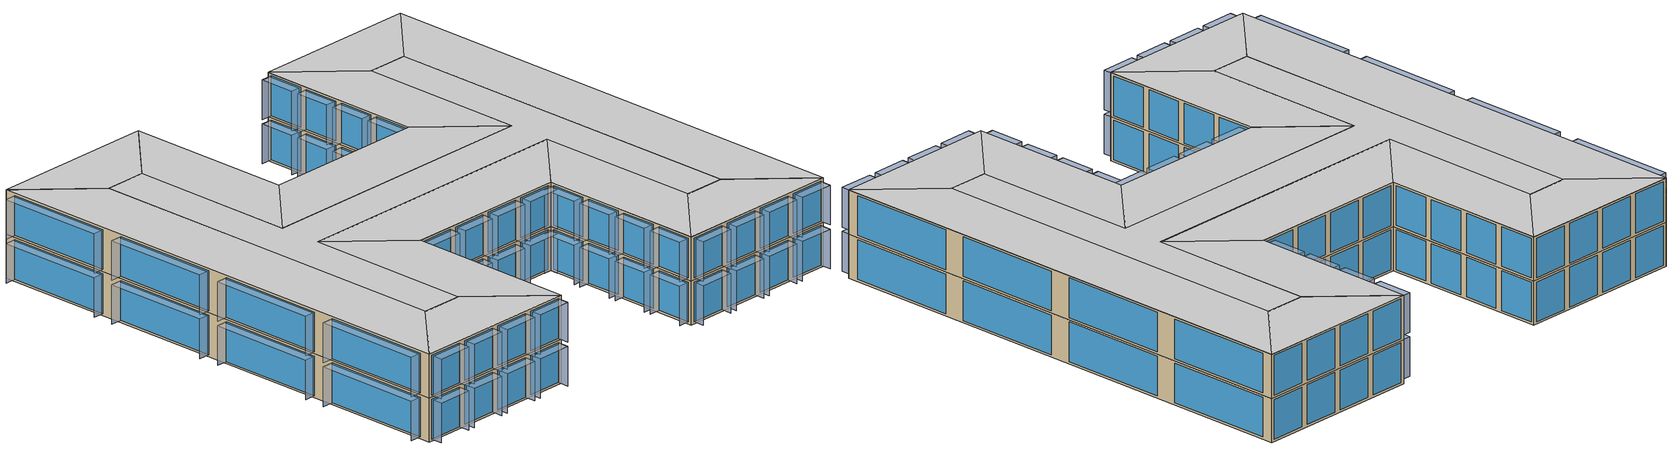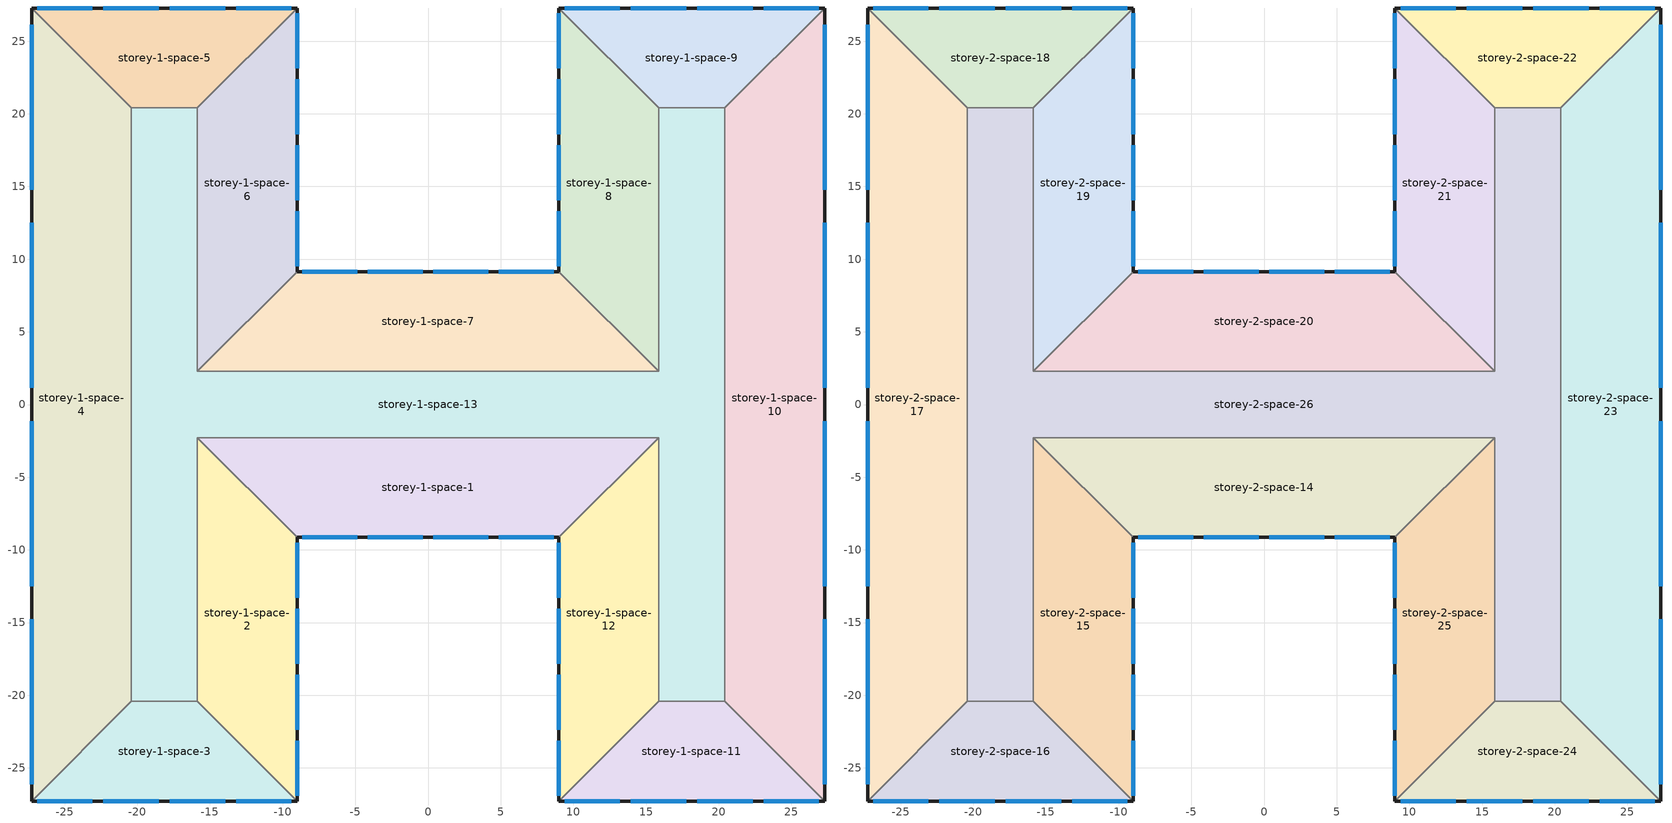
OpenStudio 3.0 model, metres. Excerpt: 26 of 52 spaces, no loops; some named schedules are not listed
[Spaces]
storey-1-space-1
 floor ground (Typical Insulated Slab CZ6 R-3): -9.01,-9.13 -15.86,-2.28 15.86,-2.28 9.01,-9.13 z0
 wall outside (Typical Mass Wall CZ6 R-13): -9.01,-9.13 9.01,-9.13 z0:4.57
 wall to storey-1-space-13 (Typical Interior Wall): 15.86,-2.28 -15.86,-2.28 z0:4.57
 wall to storey-1-space-12 (Typical Interior Wall): 9.01,-9.13 15.86,-2.28 z0:4.57
 wall to storey-1-space-2 (Typical Interior Wall): -15.86,-2.28 -9.01,-9.13 z0:4.57
 window (Typical Mtl Framed CZ6 U-0.55 SHGC-0.4 VT-0.44): 4.88,-9.13 8.64,-9.13 / 0.38,-9.13 4.13,-9.13 / -4.13,-9.13 -0.38,-9.13 / -8.64,-9.13 -4.88,-9.13 z0.23:4.34
storey-1-space-2
 floor ground (Typical Insulated Slab CZ6 R-3): -9.01,-27.28 -15.86,-20.43 -15.86,-2.28 -9.01,-9.13 z0
 wall outside (Typical Mass Wall CZ6 R-13): -9.01,-27.28 -9.01,-9.13 z0:4.57
 wall to storey-1-space-13 (Typical Interior Wall): -15.86,-2.28 -15.86,-20.43 z0:4.57
 wall to storey-1-space-3 (Typical Interior Wall): -15.86,-20.43 -9.01,-27.28 z0:4.57
 window (Typical Mtl Framed CZ6 U-0.55 SHGC-0.4 VT-0.44): -9.01,-13.29 -9.01,-9.51 / -9.01,-17.83 -9.01,-14.05 / -9.01,-22.37 -9.01,-18.58 / -9.01,-26.9 -9.01,-23.12 z0.23:4.34
storey-1-space-3
 floor ground (Typical Insulated Slab CZ6 R-3): -27.28,-27.28 -20.43,-20.43 -15.86,-20.43 -9.01,-27.28 z0
 wall outside (Typical Mass Wall CZ6 R-13): -27.28,-27.28 -9.01,-27.28 z0:4.57
 wall to storey-1-space-13 (Typical Interior Wall): -15.86,-20.43 -20.43,-20.43 z0:4.57
 wall to storey-1-space-4 (Typical Interior Wall): -20.43,-20.43 -27.28,-27.28 z0:4.57
 window (Typical Mtl Framed CZ6 U-0.55 SHGC-0.4 VT-0.44): -13.2,-27.28 -9.39,-27.28 / -17.77,-27.28 -13.96,-27.28 / -22.33,-27.28 -18.53,-27.28 / -26.9,-27.28 -23.09,-27.28 z0.23:4.34
storey-1-space-4
 floor ground (Typical Insulated Slab CZ6 R-3): -27.28,27.28 -20.43,20.43 -20.43,-20.43 -27.28,-27.28 z0
 wall outside (Typical Mass Wall CZ6 R-13): -27.28,27.28 -27.28,-27.28 z0:4.57
 wall to storey-1-space-13 (Typical Interior Wall): -20.43,-20.43 -20.43,20.43 z0:4.57
 wall to storey-1-space-5 (Typical Interior Wall): -20.43,20.43 -27.28,27.28 z0:4.57
 window (Typical Mtl Framed CZ6 U-0.55 SHGC-0.4 VT-0.44): -27.28,-14.78 -27.28,-26.14 / -27.28,-1.14 -27.28,-12.5 / -27.28,12.5 -27.28,1.14 / -27.28,26.14 -27.28,14.78 z0.23:4.34
storey-1-space-5
 floor ground (Typical Insulated Slab CZ6 R-3): -9.01,27.28 -15.86,20.43 -20.43,20.43 -27.28,27.28 z0
 wall outside (Typical Mass Wall CZ6 R-13): -9.01,27.28 -27.28,27.28 z0:4.57
 wall to storey-1-space-13 (Typical Interior Wall): -20.43,20.43 -15.86,20.43 z0:4.57
 wall to storey-1-space-6 (Typical Interior Wall): -15.86,20.43 -9.01,27.28 z0:4.57
 window (Typical Mtl Framed CZ6 U-0.55 SHGC-0.4 VT-0.44): -23.09,27.28 -26.9,27.28 / -18.53,27.28 -22.33,27.28 / -13.96,27.28 -17.77,27.28 / -9.39,27.28 -13.2,27.28 z0.23:4.34
storey-1-space-6
 floor ground (Typical Insulated Slab CZ6 R-3): -9.01,9.13 -15.86,2.28 -15.86,20.43 -9.01,27.28 z0
 wall outside (Typical Mass Wall CZ6 R-13): -9.01,9.13 -9.01,27.28 z0:4.57
 wall to storey-1-space-13 (Typical Interior Wall): -15.86,20.43 -15.86,2.28 z0:4.57
 wall to storey-1-space-7 (Typical Interior Wall): -15.86,2.28 -9.01,9.13 z0:4.57
 window (Typical Mtl Framed CZ6 U-0.55 SHGC-0.4 VT-0.44): -9.01,23.12 -9.01,26.9 / -9.01,18.58 -9.01,22.37 / -9.01,14.05 -9.01,17.83 / -9.01,9.51 -9.01,13.29 z0.23:4.34
storey-1-space-7
 floor ground (Typical Insulated Slab CZ6 R-3): 9.01,9.13 15.86,2.28 -15.86,2.28 -9.01,9.13 z0
 wall outside (Typical Mass Wall CZ6 R-13): 9.01,9.13 -9.01,9.13 z0:4.57
 wall to storey-1-space-13 (Typical Interior Wall): -15.86,2.28 15.86,2.28 z0:4.57
 wall to storey-1-space-8 (Typical Interior Wall): 15.86,2.28 9.01,9.13 z0:4.57
 window (Typical Mtl Framed CZ6 U-0.55 SHGC-0.4 VT-0.44): -4.88,9.13 -8.64,9.13 / -0.38,9.13 -4.13,9.13 / 4.13,9.13 0.38,9.13 / 8.64,9.13 4.88,9.13 z0.23:4.34
storey-1-space-8
 floor ground (Typical Insulated Slab CZ6 R-3): 9.01,27.28 15.86,20.43 15.86,2.28 9.01,9.13 z0
 wall outside (Typical Mass Wall CZ6 R-13): 9.01,27.28 9.01,9.13 z0:4.57
 wall to storey-1-space-13 (Typical Interior Wall): 15.86,2.28 15.86,20.43 z0:4.57
 wall to storey-1-space-9 (Typical Interior Wall): 15.86,20.43 9.01,27.28 z0:4.57
 window (Typical Mtl Framed CZ6 U-0.55 SHGC-0.4 VT-0.44): 9.01,13.29 9.01,9.51 / 9.01,17.83 9.01,14.05 / 9.01,22.37 9.01,18.58 / 9.01,26.9 9.01,23.12 z0.23:4.34
storey-1-space-9
 floor ground (Typical Insulated Slab CZ6 R-3): 27.28,27.28 20.43,20.43 15.86,20.43 9.01,27.28 z0
 wall outside (Typical Mass Wall CZ6 R-13): 27.28,27.28 9.01,27.28 z0:4.57
 wall to storey-1-space-13 (Typical Interior Wall): 15.86,20.43 20.43,20.43 z0:4.57
 wall to storey-1-space-10 (Typical Interior Wall): 20.43,20.43 27.28,27.28 z0:4.57
 window (Typical Mtl Framed CZ6 U-0.55 SHGC-0.4 VT-0.44): 13.2,27.28 9.39,27.28 / 17.77,27.28 13.96,27.28 / 22.33,27.28 18.53,27.28 / 26.9,27.28 23.09,27.28 z0.23:4.34
storey-1-space-10
 floor ground (Typical Insulated Slab CZ6 R-3): 27.28,-27.28 20.43,-20.43 20.43,20.43 27.28,27.28 z0
 wall outside (Typical Mass Wall CZ6 R-13): 27.28,-27.28 27.28,27.28 z0:4.57
 wall to storey-1-space-13 (Typical Interior Wall): 20.43,20.43 20.43,-20.43 z0:4.57
 wall to storey-1-space-11 (Typical Interior Wall): 20.43,-20.43 27.28,-27.28 z0:4.57
 window (Typical Mtl Framed CZ6 U-0.55 SHGC-0.4 VT-0.44): 27.28,14.78 27.28,26.14 / 27.28,1.14 27.28,12.5 / 27.28,-12.5 27.28,-1.14 / 27.28,-26.14 27.28,-14.78 z0.23:4.34
storey-1-space-11
 floor ground (Typical Insulated Slab CZ6 R-3): 9.01,-27.28 15.86,-20.43 20.43,-20.43 27.28,-27.28 z0
 wall outside (Typical Mass Wall CZ6 R-13): 9.01,-27.28 27.28,-27.28 z0:4.57
 wall to storey-1-space-13 (Typical Interior Wall): 20.43,-20.43 15.86,-20.43 z0:4.57
 wall to storey-1-space-12 (Typical Interior Wall): 15.86,-20.43 9.01,-27.28 z0:4.57
 window (Typical Mtl Framed CZ6 U-0.55 SHGC-0.4 VT-0.44): 23.09,-27.28 26.9,-27.28 / 18.53,-27.28 22.33,-27.28 / 13.96,-27.28 17.77,-27.28 / 9.39,-27.28 13.2,-27.28 z0.23:4.34
storey-1-space-12
 floor ground (Typical Insulated Slab CZ6 R-3): 9.01,-9.13 15.86,-2.28 15.86,-20.43 9.01,-27.28 z0
 wall outside (Typical Mass Wall CZ6 R-13): 9.01,-9.13 9.01,-27.28 z0:4.57
 wall to storey-1-space-13 (Typical Interior Wall): 15.86,-20.43 15.86,-2.28 z0:4.57
 window (Typical Mtl Framed CZ6 U-0.55 SHGC-0.4 VT-0.44): 9.01,-23.12 9.01,-26.9 / 9.01,-18.58 9.01,-22.37 / 9.01,-14.05 9.01,-17.83 / 9.01,-9.51 9.01,-13.29 z0.23:4.34
storey-1-space-13
 floor ground (Typical Insulated Slab CZ6 R-3): 15.86,-2.28 -15.86,-2.28 -15.86,-20.43 -20.43,-20.43 -20.43,20.43 -15.86,20.43 -15.86,2.28 15.86,2.28 15.86,20.43 20.43,20.43 20.43,-20.43 15.86,-20.43 z0
storey-2-space-14
 floor to storey-1-space-1 (Typical Interior Floor): -9.01,-9.13 -15.86,-2.28 15.86,-2.28 9.01,-9.13 z4.57
 wall outside (Typical Mass Wall CZ6 R-13): -9.01,-9.13 9.01,-9.13 z4.57:9.14
 wall to storey-2-space-26 (Typical Interior Wall): 15.86,-2.28 -15.86,-2.28 z4.57:9.14
 wall to storey-2-space-25 (Typical Interior Wall): 9.01,-9.13 15.86,-2.28 z4.57:9.14
 wall to storey-2-space-15 (Typical Interior Wall): -15.86,-2.28 -9.01,-9.13 z4.57:9.14
 window (Typical Mtl Framed CZ6 U-0.55 SHGC-0.4 VT-0.44): 4.88,-9.13 8.64,-9.13 / 0.38,-9.13 4.13,-9.13 / -4.13,-9.13 -0.38,-9.13 / -8.64,-9.13 -4.88,-9.13 z4.8:8.92
 ceiling to storey-3-space-27 (Typical Interior Floor Reversed): 9.01,-9.13 15.86,-2.28 -15.86,-2.28 -9.01,-9.13 z9.17
storey-2-space-15
 floor to storey-1-space-2 (Typical Interior Floor): -9.01,-27.28 -15.86,-20.43 -15.86,-2.28 -9.01,-9.13 z4.57
 wall outside (Typical Mass Wall CZ6 R-13): -9.01,-27.28 -9.01,-9.13 z4.57:9.14
 wall to storey-2-space-26 (Typical Interior Wall): -15.86,-2.28 -15.86,-20.43 z4.57:9.14
 wall to storey-2-space-16 (Typical Interior Wall): -15.86,-20.43 -9.01,-27.28 z4.57:9.14
 window (Typical Mtl Framed CZ6 U-0.55 SHGC-0.4 VT-0.44): -9.01,-13.29 -9.01,-9.51 / -9.01,-17.83 -9.01,-14.05 / -9.01,-22.37 -9.01,-18.58 / -9.01,-26.9 -9.01,-23.12 z4.8:8.92
 ceiling to storey-3-space-28 (Typical Interior Floor Reversed): -9.01,-9.13 -15.86,-2.28 -15.86,-20.43 -9.01,-27.28 z9.17
storey-2-space-16
 floor to storey-1-space-3 (Typical Interior Floor): -27.28,-27.28 -20.43,-20.43 -15.86,-20.43 -9.01,-27.28 z4.57
 wall outside (Typical Mass Wall CZ6 R-13): -27.28,-27.28 -9.01,-27.28 z4.57:9.14
 wall to storey-2-space-26 (Typical Interior Wall): -15.86,-20.43 -20.43,-20.43 z4.57:9.14
 wall to storey-2-space-17 (Typical Interior Wall): -20.43,-20.43 -27.28,-27.28 z4.57:9.14
 window (Typical Mtl Framed CZ6 U-0.55 SHGC-0.4 VT-0.44): -13.2,-27.28 -9.39,-27.28 / -17.77,-27.28 -13.96,-27.28 / -22.33,-27.28 -18.53,-27.28 / -26.9,-27.28 -23.09,-27.28 z4.8:8.92
 ceiling to storey-3-space-29 (Typical Interior Floor Reversed): -9.01,-27.28 -15.86,-20.43 -20.43,-20.43 -27.28,-27.28 z9.17
storey-2-space-17
 floor to storey-1-space-4 (Typical Interior Floor): -27.28,27.28 -20.43,20.43 -20.43,-20.43 -27.28,-27.28 z4.57
 wall outside (Typical Mass Wall CZ6 R-13): -27.28,27.28 -27.28,-27.28 z4.57:9.14
 wall to storey-2-space-26 (Typical Interior Wall): -20.43,-20.43 -20.43,20.43 z4.57:9.14
 wall to storey-2-space-18 (Typical Interior Wall): -20.43,20.43 -27.28,27.28 z4.57:9.14
 window (Typical Mtl Framed CZ6 U-0.55 SHGC-0.4 VT-0.44): -27.28,-14.78 -27.28,-26.14 / -27.28,-1.14 -27.28,-12.5 / -27.28,12.5 -27.28,1.14 / -27.28,26.14 -27.28,14.78 z4.8:8.92
 ceiling to storey-3-space-30 (Typical Interior Floor Reversed): -27.28,-27.28 -20.43,-20.43 -20.43,20.43 -27.28,27.28 z9.17
storey-2-space-18
 floor to storey-1-space-5 (Typical Interior Floor): -9.01,27.28 -15.86,20.43 -20.43,20.43 -27.28,27.28 z4.57
 wall outside (Typical Mass Wall CZ6 R-13): -9.01,27.28 -27.28,27.28 z4.57:9.14
 wall to storey-2-space-26 (Typical Interior Wall): -20.43,20.43 -15.86,20.43 z4.57:9.14
 wall to storey-2-space-19 (Typical Interior Wall): -15.86,20.43 -9.01,27.28 z4.57:9.14
 window (Typical Mtl Framed CZ6 U-0.55 SHGC-0.4 VT-0.44): -23.09,27.28 -26.9,27.28 / -18.53,27.28 -22.33,27.28 / -13.96,27.28 -17.77,27.28 / -9.39,27.28 -13.2,27.28 z4.8:8.92
 ceiling to storey-3-space-31 (Typical Interior Floor Reversed): -27.28,27.28 -20.43,20.43 -15.86,20.43 -9.01,27.28 z9.17
storey-2-space-19
 floor to storey-1-space-6 (Typical Interior Floor): -9.01,9.13 -15.86,2.28 -15.86,20.43 -9.01,27.28 z4.57
 wall outside (Typical Mass Wall CZ6 R-13): -9.01,9.13 -9.01,27.28 z4.57:9.14
 wall to storey-2-space-26 (Typical Interior Wall): -15.86,20.43 -15.86,2.28 z4.57:9.14
 wall to storey-2-space-20 (Typical Interior Wall): -15.86,2.28 -9.01,9.13 z4.57:9.14
 window (Typical Mtl Framed CZ6 U-0.55 SHGC-0.4 VT-0.44): -9.01,23.12 -9.01,26.9 / -9.01,18.58 -9.01,22.37 / -9.01,14.05 -9.01,17.83 / -9.01,9.51 -9.01,13.29 z4.8:8.92
 ceiling to storey-3-space-32 (Typical Interior Floor Reversed): -9.01,27.28 -15.86,20.43 -15.86,2.28 -9.01,9.13 z9.17
storey-2-space-20
 floor to storey-1-space-7 (Typical Interior Floor): 9.01,9.13 15.86,2.28 -15.86,2.28 -9.01,9.13 z4.57
 wall outside (Typical Mass Wall CZ6 R-13): 9.01,9.13 -9.01,9.13 z4.57:9.14
 wall to storey-2-space-26 (Typical Interior Wall): -15.86,2.28 15.86,2.28 z4.57:9.14
 wall to storey-2-space-21 (Typical Interior Wall): 15.86,2.28 9.01,9.13 z4.57:9.14
 window (Typical Mtl Framed CZ6 U-0.55 SHGC-0.4 VT-0.44): -4.88,9.13 -8.64,9.13 / -0.38,9.13 -4.13,9.13 / 4.13,9.13 0.38,9.13 / 8.64,9.13 4.88,9.13 z4.8:8.92
 ceiling to storey-3-space-33 (Typical Interior Floor Reversed): -9.01,9.13 -15.86,2.28 15.86,2.28 9.01,9.13 z9.17
storey-2-space-21
 floor to storey-1-space-8 (Typical Interior Floor): 9.01,27.28 15.86,20.43 15.86,2.28 9.01,9.13 z4.57
 wall outside (Typical Mass Wall CZ6 R-13): 9.01,27.28 9.01,9.13 z4.57:9.14
 wall to storey-2-space-26 (Typical Interior Wall): 15.86,2.28 15.86,20.43 z4.57:9.14
 wall to storey-2-space-22 (Typical Interior Wall): 15.86,20.43 9.01,27.28 z4.57:9.14
 window (Typical Mtl Framed CZ6 U-0.55 SHGC-0.4 VT-0.44): 9.01,13.29 9.01,9.51 / 9.01,17.83 9.01,14.05 / 9.01,22.37 9.01,18.58 / 9.01,26.9 9.01,23.12 z4.8:8.92
 ceiling to storey-3-space-34 (Typical Interior Floor Reversed): 9.01,9.13 15.86,2.28 15.86,20.43 9.01,27.28 z9.17
storey-2-space-22
 floor to storey-1-space-9 (Typical Interior Floor): 27.28,27.28 20.43,20.43 15.86,20.43 9.01,27.28 z4.57
 wall outside (Typical Mass Wall CZ6 R-13): 27.28,27.28 9.01,27.28 z4.57:9.14
 wall to storey-2-space-26 (Typical Interior Wall): 15.86,20.43 20.43,20.43 z4.57:9.14
 wall to storey-2-space-23 (Typical Interior Wall): 20.43,20.43 27.28,27.28 z4.57:9.14
 window (Typical Mtl Framed CZ6 U-0.55 SHGC-0.4 VT-0.44): 13.2,27.28 9.39,27.28 / 17.77,27.28 13.96,27.28 / 22.33,27.28 18.53,27.28 / 26.9,27.28 23.09,27.28 z4.8:8.92
 ceiling to storey-3-space-35 (Typical Interior Floor Reversed): 9.01,27.28 15.86,20.43 20.43,20.43 27.28,27.28 z9.17
storey-2-space-23
 floor to storey-1-space-10 (Typical Interior Floor): 27.28,-27.28 20.43,-20.43 20.43,20.43 27.28,27.28 z4.57
 wall outside (Typical Mass Wall CZ6 R-13): 27.28,-27.28 27.28,27.28 z4.57:9.14
 wall to storey-2-space-26 (Typical Interior Wall): 20.43,20.43 20.43,-20.43 z4.57:9.14
 wall to storey-2-space-24 (Typical Interior Wall): 20.43,-20.43 27.28,-27.28 z4.57:9.14
 window (Typical Mtl Framed CZ6 U-0.55 SHGC-0.4 VT-0.44): 27.28,14.78 27.28,26.14 / 27.28,1.14 27.28,12.5 / 27.28,-12.5 27.28,-1.14 / 27.28,-26.14 27.28,-14.78 z4.8:8.92
 ceiling to storey-3-space-36 (Typical Interior Floor Reversed): 27.28,27.28 20.43,20.43 20.43,-20.43 27.28,-27.28 z9.17
storey-2-space-24
 floor to storey-1-space-11 (Typical Interior Floor): 9.01,-27.28 15.86,-20.43 20.43,-20.43 27.28,-27.28 z4.57
 wall outside (Typical Mass Wall CZ6 R-13): 9.01,-27.28 27.28,-27.28 z4.57:9.14
 wall to storey-2-space-26 (Typical Interior Wall): 20.43,-20.43 15.86,-20.43 z4.57:9.14
 wall to storey-2-space-25 (Typical Interior Wall): 15.86,-20.43 9.01,-27.28 z4.57:9.14
 window (Typical Mtl Framed CZ6 U-0.55 SHGC-0.4 VT-0.44): 23.09,-27.28 26.9,-27.28 / 18.53,-27.28 22.33,-27.28 / 13.96,-27.28 17.77,-27.28 / 9.39,-27.28 13.2,-27.28 z4.8:8.92
 ceiling to storey-3-space-37 (Typical Interior Floor Reversed): 27.28,-27.28 20.43,-20.43 15.86,-20.43 9.01,-27.28 z9.17
storey-2-space-25
 floor to storey-1-space-12 (Typical Interior Floor): 9.01,-9.13 15.86,-2.28 15.86,-20.43 9.01,-27.28 z4.57
 wall outside (Typical Mass Wall CZ6 R-13): 9.01,-9.13 9.01,-27.28 z4.57:9.14
 wall to storey-2-space-26 (Typical Interior Wall): 15.86,-20.43 15.86,-2.28 z4.57:9.14
 window (Typical Mtl Framed CZ6 U-0.55 SHGC-0.4 VT-0.44): 9.01,-23.12 9.01,-26.9 / 9.01,-18.58 9.01,-22.37 / 9.01,-14.05 9.01,-17.83 / 9.01,-9.51 9.01,-13.29 z4.8:8.92
 ceiling to storey-3-space-38 (Typical Interior Floor Reversed): 9.01,-27.28 15.86,-20.43 15.86,-2.28 9.01,-9.13 z9.17
storey-2-space-26
 floor to storey-1-space-13 (Typical Interior Floor): 15.86,-2.28 -15.86,-2.28 -15.86,-20.43 -20.43,-20.43 -20.43,20.43 -15.86,20.43 -15.86,2.28 15.86,2.28 15.86,20.43 20.43,20.43 20.43,-20.43 15.86,-20.43 z4.57
 ceiling to storey-3-space-39 (Typical Interior Floor Reversed): 15.86,-20.43 20.43,-20.43 20.43,20.43 15.86,20.43 15.86,2.28 -15.86,2.28 -15.86,20.43 -20.43,20.43 -20.43,-20.43 -15.86,-20.43 -15.86,-2.28 15.86,-2.28 z9.17
shading: 4.88,-9.13 4.88,-10.35 / 8.64,-10.35 8.64,-9.13 / 0.38,-9.13 0.38,-10.35 / 4.13,-10.35 4.13,-9.13 / -4.13,-9.13 -4.13,-10.35 / -0.38,-10.35 -0.38,-9.13 / -8.64,-9.13 -8.64,-10.35 / -4.88,-10.35 -4.88,-9.13 / -13.2,-27.28 -13.2,-28.5 / -9.39,-28.5 -9.39,-27.28 / -17.77,-27.28 -17.77,-28.5 / -13.96,-28.5 -13.96,-27.28 / -22.33,-27.28 -22.33,-28.5 / -18.53,-28.5 -18.53,-27.28 / -26.9,-27.28 -26.9,-28.5 / -23.09,-28.5 -23.09,-27.28 / -27.28,-14.78 -28.5,-14.78 / -28.5,-26.14 -27.28,-26.14 / -27.28,-1.14 -28.5,-1.14 / -28.5,-12.5 -27.28,-12.5 / -27.28,12.5 -28.5,12.5 / -28.5,1.14 -27.28,1.14 / -27.28,26.14 -28.5,26.14 / -28.5,14.78 -27.28,14.78 / 9.01,13.29 7.79,13.29 / 7.79,9.51 9.01,9.51 / 9.01,17.83 7.79,17.83 / 7.79,14.05 9.01,14.05 / 9.01,22.37 7.79,22.37 / 7.79,18.58 9.01,18.58 / 9.01,26.9 7.79,26.9 / 7.79,23.12 9.01,23.12 / 23.09,-27.28 23.09,-28.5 / 26.9,-28.5 26.9,-27.28 / 18.53,-27.28 18.53,-28.5 / 22.33,-28.5 22.33,-27.28 / 13.96,-27.28 13.96,-28.5 / 17.77,-28.5 17.77,-27.28 / 9.39,-27.28 9.39,-28.5 / 13.2,-28.5 13.2,-27.28 / 9.01,-23.12 7.79,-23.12 / 7.79,-26.9 9.01,-26.9 / 9.01,-18.58 7.79,-18.58 / 7.79,-22.37 9.01,-22.37 / 9.01,-14.05 7.79,-14.05 / 7.79,-17.83 9.01,-17.83 / 9.01,-9.51 7.79,-9.51 / 7.79,-13.29 9.01,-13.29 z0.23:4.34; 4.88,-9.13 4.88,-10.35 / 8.64,-10.35 8.64,-9.13 / 0.38,-9.13 0.38,-10.35 / 4.13,-10.35 4.13,-9.13 / -4.13,-9.13 -4.13,-10.35 / -0.38,-10.35 -0.38,-9.13 / -8.64,-9.13 -8.64,-10.35 / -4.88,-10.35 -4.88,-9.13 / -13.2,-27.28 -13.2,-28.5 / -9.39,-28.5 -9.39,-27.28 / -17.77,-27.28 -17.77,-28.5 / -13.96,-28.5 -13.96,-27.28 / -22.33,-27.28 -22.33,-28.5 / -18.53,-28.5 -18.53,-27.28 / -26.9,-27.28 -26.9,-28.5 / -23.09,-28.5 -23.09,-27.28 / -27.28,-14.78 -28.5,-14.78 / -28.5,-26.14 -27.28,-26.14 / -27.28,-1.14 -28.5,-1.14 / -28.5,-12.5 -27.28,-12.5 / -27.28,12.5 -28.5,12.5 / -28.5,1.14 -27.28,1.14 / -27.28,26.14 -28.5,26.14 / -28.5,14.78 -27.28,14.78 / 9.01,13.29 7.79,13.29 / 7.79,9.51 9.01,9.51 / 9.01,17.83 7.79,17.83 / 7.79,14.05 9.01,14.05 / 9.01,22.37 7.79,22.37 / 7.79,18.58 9.01,18.58 / 9.01,26.9 7.79,26.9 / 7.79,23.12 9.01,23.12 / 23.09,-27.28 23.09,-28.5 / 26.9,-28.5 26.9,-27.28 / 18.53,-27.28 18.53,-28.5 / 22.33,-28.5 22.33,-27.28 / 13.96,-27.28 13.96,-28.5 / 17.77,-28.5 17.77,-27.28 / 9.39,-27.28 9.39,-28.5 / 13.2,-28.5 13.2,-27.28 / 9.01,-23.12 7.79,-23.12 / 7.79,-26.9 9.01,-26.9 / 9.01,-18.58 7.79,-18.58 / 7.79,-22.37 9.01,-22.37 / 9.01,-14.05 7.79,-14.05 / 7.79,-17.83 9.01,-17.83 / 9.01,-9.51 7.79,-9.51 / 7.79,-13.29 9.01,-13.29 z4.8:8.92; 4.88,-9.13 4.88,-10.35 8.64,-10.35 8.64,-9.13 z4.34; 0.38,-9.13 0.38,-10.35 4.13,-10.35 4.13,-9.13 z4.34; -4.13,-9.13 -4.13,-10.35 -0.38,-10.35 -0.38,-9.13 z4.34; -8.64,-9.13 -8.64,-10.35 -4.88,-10.35 -4.88,-9.13 z4.34; -13.2,-27.28 -13.2,-28.5 -9.39,-28.5 -9.39,-27.28 z4.34; -17.77,-27.28 -17.77,-28.5 -13.96,-28.5 -13.96,-27.28 z4.34; -22.33,-27.28 -22.33,-28.5 -18.53,-28.5 -18.53,-27.28 z4.34; -26.9,-27.28 -26.9,-28.5 -23.09,-28.5 -23.09,-27.28 z4.34; -27.28,-14.78 -28.5,-14.78 -28.5,-26.14 -27.28,-26.14 z4.34; -27.28,-1.14 -28.5,-1.14 -28.5,-12.5 -27.28,-12.5 z4.34; -27.28,12.5 -28.5,12.5 -28.5,1.14 -27.28,1.14 z4.34; -27.28,26.14 -28.5,26.14 -28.5,14.78 -27.28,14.78 z4.34; 9.01,13.29 7.79,13.29 7.79,9.51 9.01,9.51 z4.34; 9.01,17.83 7.79,17.83 7.79,14.05 9.01,14.05 z4.34; 9.01,22.37 7.79,22.37 7.79,18.58 9.01,18.58 z4.34; 9.01,26.9 7.79,26.9 7.79,23.12 9.01,23.12 z4.34; 23.09,-27.28 23.09,-28.5 26.9,-28.5 26.9,-27.28 z4.34; 18.53,-27.28 18.53,-28.5 22.33,-28.5 22.33,-27.28 z4.34; 13.96,-27.28 13.96,-28.5 17.77,-28.5 17.77,-27.28 z4.34; 9.39,-27.28 9.39,-28.5 13.2,-28.5 13.2,-27.28 z4.34; 9.01,-23.12 7.79,-23.12 7.79,-26.9 9.01,-26.9 z4.34; 9.01,-18.58 7.79,-18.58 7.79,-22.37 9.01,-22.37 z4.34; 9.01,-14.05 7.79,-14.05 7.79,-17.83 9.01,-17.83 z4.34; 9.01,-9.51 7.79,-9.51 7.79,-13.29 9.01,-13.29 z4.34; 4.88,-9.13 4.88,-10.35 8.64,-10.35 8.64,-9.13 z8.92; 0.38,-9.13 0.38,-10.35 4.13,-10.35 4.13,-9.13 z8.92; -4.13,-9.13 -4.13,-10.35 -0.38,-10.35 -0.38,-9.13 z8.92; -8.64,-9.13 -8.64,-10.35 -4.88,-10.35 -4.88,-9.13 z8.92; -13.2,-27.28 -13.2,-28.5 -9.39,-28.5 -9.39,-27.28 z8.92; -17.77,-27.28 -17.77,-28.5 -13.96,-28.5 -13.96,-27.28 z8.92; -22.33,-27.28 -22.33,-28.5 -18.53,-28.5 -18.53,-27.28 z8.92; -26.9,-27.28 -26.9,-28.5 -23.09,-28.5 -23.09,-27.28 z8.92; -27.28,-14.78 -28.5,-14.78 -28.5,-26.14 -27.28,-26.14 z8.92; -27.28,-1.14 -28.5,-1.14 -28.5,-12.5 -27.28,-12.5 z8.92; -27.28,12.5 -28.5,12.5 -28.5,1.14 -27.28,1.14 z8.92; -27.28,26.14 -28.5,26.14 -28.5,14.78 -27.28,14.78 z8.92; 9.01,13.29 7.79,13.29 7.79,9.51 9.01,9.51 z8.92; 9.01,17.83 7.79,17.83 7.79,14.05 9.01,14.05 z8.92; 9.01,22.37 7.79,22.37 7.79,18.58 9.01,18.58 z8.92; 9.01,26.9 7.79,26.9 7.79,23.12 9.01,23.12 z8.92; 23.09,-27.28 23.09,-28.5 26.9,-28.5 26.9,-27.28 z8.92; 18.53,-27.28 18.53,-28.5 22.33,-28.5 22.33,-27.28 z8.92; 13.96,-27.28 13.96,-28.5 17.77,-28.5 17.77,-27.28 z8.92; 9.39,-27.28 9.39,-28.5 13.2,-28.5 13.2,-27.28 z8.92; 9.01,-23.12 7.79,-23.12 7.79,-26.9 9.01,-26.9 z8.92; 9.01,-18.58 7.79,-18.58 7.79,-22.37 9.01,-22.37 z8.92; 9.01,-14.05 7.79,-14.05 7.79,-17.83 9.01,-17.83 z8.92; 9.01,-9.51 7.79,-9.51 7.79,-13.29 9.01,-13.29 z8.92
[Building]
1: North Axis {deg}=0; Standards Template=90.1-2010; Standards Building Type=Office
[Site]
Minneapolis Crystal_USA: Latitude {deg}=44; Longitude {deg}=-93
[Site:GroundTemperature:BuildingSurface]
20.33, 20.25, 20.32, 20.41, 20.52, 22.76, 23.18, 23.28, 23.3, 21.04, 20.67, 20.45
[SizingPeriod:DesignDay] Barometric Pressure {Pa}=98182; Sky Clearness=0; Rain Indicator=0; Snow Indicator=0; Day of Month=21; Daylight Saving Time Indicator=0; Dry-Bulb Temperature Range Modifier Type=DefaultMultipliers
Name | Maximum Dry-Bulb Temperature {C} | Daily Dry-Bulb Temperature Range {deltaC} | Humidity Indicating Conditions at Maximum Dry-Bulb | Wind Speed {m/s} | Wind Direction {deg} | Month | Day Type | Humidity Indicating Type | Solar Model Indicator | ASHRAE Taub | ASHRAE Taud
Minneapolis Crystal Ann Clg .4% Condns Enth=>MDB | 30.7 | 10.7 | 77800 | 5.7 | 190 | 7 | SummerDesignDay | Enthalpy | ASHRAETau | 0.415 | 2.179
Minneapolis Crystal Ann Htg 99.6% Condns DB | -22.6 | 0 | -22.6 | 3.5 | 310 | 1 | WinterDesignDay | Wetbulb | ASHRAEClearSky
Minneapolis Crystal Ann Htg Wind 99.6% Condns WS=>MCDB | -6 | 0 | -6 | 10.6 | 310 | 1 | WinterDesignDay | Wetbulb | ASHRAEClearSky
Minneapolis Crystal Ann Clg .4% Condns DP=>MDB | 28.3 | 10.7 | 22.9 | 5.7 | 190 | 7 | SummerDesignDay | Dewpoint | ASHRAETau | 0.415 | 2.179
Minneapolis Crystal Ann Clg .4% Condns WB=>MDB | 30.6 | 10.7 | 25.1 | 5.7 | 190 | 7 | SummerDesignDay | Wetbulb | ASHRAETau | 0.415 | 2.179
Minneapolis Crystal Ann Clg .4% Condns DB=>MWB | 32.6 | 10.7 | 23.3 | 5.7 | 190 | 7 | SummerDesignDay | Wetbulb | ASHRAETau | 0.415 | 2.179
Minneapolis Crystal Ann Hum_n 99.6% Condns DP=>MCDB | -21.6 | 0 | -27.3 | 3.5 | 310 | 1 | WinterDesignDay | Dewpoint | ASHRAEClearSky
[ClimateZones]
Climate Zone Institution Name 1=ASHRAE; Climate Zone Document Name 1=ASHRAE climate zone descriptions; Climate Zone Document Year 1=2006; Climate Zone Value 1=6A
[Construction]
Typical Interior Floor: 100mm Normalweight concrete floor, CP02 CARPET PAD
Typical Interior Floor Reversed: CP02 CARPET PAD, 100mm Normalweight concrete floor
Typical Insulated Slab CZ6 R-3: Typical Insulation R-0.48 5, 6 in. Normalweight Concrete Floor, Typical Carpet Pad
Typical Interior Wall: G01 13mm gypsum board, G01 13mm gypsum board
Typical Mass Wall CZ6 R-13: 1IN Stucco, 8IN CONCRETE HW RefBldg, Typical Insulation R-10.11, 1/2IN Gypsum
Typical Mtl Framed CZ6 U-0.55 SHGC-0.4 VT-0.44: Simple Glazing U-0.55 SHGC-0.4 2
[Material]
Name | Roughness | Thickness {m} | Conductivity {W/m-K} | Density {kg/m3} | Specific Heat {J/kg-K} | Solar Absorptance | Visible Absorptance | Thermal Absorptance
100mm Normalweight concrete floor | MediumRough | 0.1016 | 2.31045 | 2322 | 832.557 | 0 | 0
6 in. Normalweight Concrete Floor | MediumRough | 0.1524 | 2.31 | 2322 | 832 | 0.7 | 0.7 | 0.9
G01 13mm gypsum board | Smooth | 0.0127 | 0.160031 | 800.001 | 1090.73 | 0.7 | 0.5 | 0.9
1IN Stucco | Smooth | 0.0253 | 0.6918 | 1858 | 837 | 0.7 | 0.92 | 0.9
8IN CONCRETE HW RefBldg | Rough | 0.2032 | 1.311 | 2240 | 836.8 | 0.7 | 0.7 | 0.9
1/2IN Gypsum | Smooth | 0.0127 | 0.16 | 784.9 | 830 | 0.4 | 0.4 | 0.9
[Material:NoMass] Roughness=Smooth; Thermal Absorptance=0.9; Solar Absorptance=0.7
Name | Thermal Resistance {m2-K/W} | Visible Absorptance
CP02 CARPET PAD; Typical Carpet Pad | 0.21648 | 0.8
Typical Insulation R-0.48 5 | 0.0838552 | 0.7
Typical Insulation R-10.11 | 1.78074 | 0.7
[WindowMaterial:SimpleGlazingSystem]
Simple Glazing U-0.55 SHGC-0.4 2: U-Factor {W/m2-K}=3.12304; Solar Heat Gain Coefficient=0.4; Visible Transmittance=0.44
[ThermalZone] Use Ideal Air Loads=No
Name | Thermostat
storey-1-zone-1 | Thermostat Setpoint Dual Setpoint 25
storey-1-zone-2 | Thermostat Setpoint Dual Setpoint 24
storey-1-zone-3 | Thermostat Setpoint Dual Setpoint 19
storey-1-zone-4 | Thermostat Setpoint Dual Setpoint 26
storey-1-zone-5 | Thermostat Setpoint Dual Setpoint 34
storey-1-zone-6 | Thermostat Setpoint Dual Setpoint 10
storey-1-zone-7 | Thermostat Setpoint Dual Setpoint 29
storey-1-zone-8 | Thermostat Setpoint Dual Setpoint 21
storey-1-zone-9 | Thermostat Setpoint Dual Setpoint 20
storey-1-zone-10 | Thermostat Setpoint Dual Setpoint 18
storey-1-zone-11 | Thermostat Setpoint Dual Setpoint 17
storey-1-zone-12 | Thermostat Setpoint Dual Setpoint 12
storey-1-zone-13 | Thermostat Setpoint Dual Setpoint 31
storey-2-zone-14 | Thermostat Setpoint Dual Setpoint 11
storey-2-zone-15 | Thermostat Setpoint Dual Setpoint 30
storey-2-zone-16 | Thermostat Setpoint Dual Setpoint 9
storey-2-zone-17 | Thermostat Setpoint Dual Setpoint 27
storey-2-zone-18 | Thermostat Setpoint Dual Setpoint 32
storey-2-zone-19 | Thermostat Setpoint Dual Setpoint 35
storey-2-zone-20 | Thermostat Setpoint Dual Setpoint 37
storey-2-zone-21 | Thermostat Setpoint Dual Setpoint 39
storey-2-zone-22 | Thermostat Setpoint Dual Setpoint 13
storey-2-zone-23 | Thermostat Setpoint Dual Setpoint 42
storey-2-zone-24 | Thermostat Setpoint Dual Setpoint 40
storey-2-zone-25 | Thermostat Setpoint Dual Setpoint 43
storey-2-zone-26 | Thermostat Setpoint Dual Setpoint 44
[BuildingStory]
storey 1; storey 2
[Space] Space Type=Office-OpenOffice
Name | Building Story | Thermal Zone
storey-1-space-1 | storey 1 | storey-1-zone-1
storey-1-space-2 | storey 1 | storey-1-zone-2
storey-1-space-3 | storey 1 | storey-1-zone-3
storey-1-space-4 | storey 1 | storey-1-zone-4
storey-1-space-5 | storey 1 | storey-1-zone-5
storey-1-space-6 | storey 1 | storey-1-zone-6
storey-1-space-7 | storey 1 | storey-1-zone-7
storey-1-space-8 | storey 1 | storey-1-zone-8
storey-1-space-9 | storey 1 | storey-1-zone-9
storey-1-space-10 | storey 1 | storey-1-zone-10
storey-1-space-11 | storey 1 | storey-1-zone-11
storey-1-space-12 | storey 1 | storey-1-zone-12
storey-1-space-13 | storey 1 | storey-1-zone-13
storey-2-space-14 | storey 2 | storey-2-zone-14
storey-2-space-15 | storey 2 | storey-2-zone-15
storey-2-space-16 | storey 2 | storey-2-zone-16
storey-2-space-17 | storey 2 | storey-2-zone-17
storey-2-space-18 | storey 2 | storey-2-zone-18
storey-2-space-19 | storey 2 | storey-2-zone-19
storey-2-space-20 | storey 2 | storey-2-zone-20
storey-2-space-21 | storey 2 | storey-2-zone-21
storey-2-space-22 | storey 2 | storey-2-zone-22
storey-2-space-23 | storey 2 | storey-2-zone-23
storey-2-space-24 | storey 2 | storey-2-zone-24
storey-2-space-25 | storey 2 | storey-2-zone-25
storey-2-space-26 | storey 2 | storey-2-zone-26
[SpaceType]
Office-OpenOffice: Default Schedule Set=Office-OpenOffice; Design Specification Outdoor Air Object=Office-OpenOffice-ventilation; Standards Building Type=Office; Standards Space Type=OpenOffice
[DefaultScheduleSet]
Office-OpenOffice: Number of People Schedule=Office_OpenOffice_Large_OCC_SPEED; People Activity Level Schedule=Office_OpenOffice_Large_ACTIVITY_SPEED; Lighting Schedule=Office_OpenOffice_Large_LIGHT_2010_SPEED; Electric Equipment Schedule=Office_OpenOffice_Large_EQUIP_2010_SPEED; Infiltration Schedule=Office_OpenOffice_Large_INFIL_SPEED
[DesignSpecification:OutdoorAir]
Office-OpenOffice-ventilation: Outdoor Air Method=Sum; Outdoor Air Flow per Person {m3/s-person}=0.00235974; Outdoor Air Flow per Floor Area {m3/s-m2}=0.0003048; Outdoor Air Flow Rate Fraction Schedule=Office_OpenOffice_Large_OA_SPEED
[Lights:Definition]
Office-OpenOffice_lights: Design Level Calculation Method=Watts/Area; Watts per Space Floor Area {W/m2}=10.5486; Fraction Radiant=0.4; Fraction Visible=0.2; Return Air Fraction=0.4
[Lights]
Office-OpenOffice_lights: Lights Definition=Office-OpenOffice_lights; Space or SpaceType=Office-OpenOffice; Fraction Replaceable=1
[ElectricEquipment:Definition]
Office-OpenOffice_equipment: Design Level Calculation Method=Watts/Area; Watts per Space Floor Area {W/m2}=7.64238; Fraction Radiant=0.5
[ElectricEquipment]
Office-OpenOffice_equipment: Electric Equipment Definition=Office-OpenOffice_equipment; Space or SpaceType=Office-OpenOffice
[People:Definition]
Office-OpenOffice_People: Number of People Calculation Method=People/Area; People per Space Floor Area {person/m2}=0.0565105; Fraction Radiant=0.3
[People]
Office-OpenOffice_People: People Definition=Office-OpenOffice_People; Space or SpaceType=Office-OpenOffice; Multiplier=1
[SpaceInfiltration:DesignFlowRate]
Office-OpenOffice-infiltration: Space or SpaceType=Office-OpenOffice; Design Flow Rate Calculation Method=Flow/ExteriorWallArea; Flow per Exterior Surface Area {m3/s-m2}=0.000226568
[ThermostatSetpoint:DualSetpoint] Heating Setpoint Temperature Schedule=Office_OpenOffice_Large_HTGSETP_SPEED; Cooling Setpoint Temperature Schedule=Office_OpenOffice_Large_CLGSETP_SPEED
Thermostat Setpoint Dual Setpoint 9; Thermostat Setpoint Dual Setpoint 10; Thermostat Setpoint Dual Setpoint 11; Thermostat Setpoint Dual Setpoint 12; Thermostat Setpoint Dual Setpoint 13; Thermostat Setpoint Dual Setpoint 17; Thermostat Setpoint Dual Setpoint 18; Thermostat Setpoint Dual Setpoint 19; Thermostat Setpoint Dual Setpoint 20; Thermostat Setpoint Dual Setpoint 21; Thermostat Setpoint Dual Setpoint 24; Thermostat Setpoint Dual Setpoint 25; Thermostat Setpoint Dual Setpoint 26; Thermostat Setpoint Dual Setpoint 27; Thermostat Setpoint Dual Setpoint 29; Thermostat Setpoint Dual Setpoint 30; Thermostat Setpoint Dual Setpoint 31; Thermostat Setpoint Dual Setpoint 32; Thermostat Setpoint Dual Setpoint 34; Thermostat Setpoint Dual Setpoint 35; Thermostat Setpoint Dual Setpoint 37; Thermostat Setpoint Dual Setpoint 39; Thermostat Setpoint Dual Setpoint 40; Thermostat Setpoint Dual Setpoint 42; Thermostat Setpoint Dual Setpoint 43; Thermostat Setpoint Dual Setpoint 44
[AvailabilityManager:NightCycle]
Availability Manager Night Cycle 1: Applicability Schedule=Always On Discrete; Control Type=CycleOnAny; Thermostat Tolerance {deltaC}=1; Cycling Run Time {s}=1800
[EnergyManagementSystem:Sensor]
OAT: Output Variable or Output Meter Index Key=Environment; Output Variable or Output Meter=Site Outdoor Air Drybulb Temperature
[EnergyManagementSystem:Actuator] Actuated Component Type=Schedule:Year; Actuated Component Control Type=Schedule Value
Name | Actuated Component
SYS52ZonePVAVHtgSch0 | Office_OpenOffice_Large_HTGSETP_SPEED
SYS52ZonePVAVClgSch0 | Office_OpenOffice_Large_CLGSETP_SPEED
[EnergyManagementSystem:Program]
SYS52ZonePVAVOptimumStartProg0: IF DaylightSavings==0 && DayOfWeek>1 && Hour==5 && OAT<23.9 && OAT>1.7; SET SYS52ZonePVAVClgSch0 = 29.4; SET SYS52ZonePVAVHtgSch0 = 15.6; ELSEIF DaylightSavings==0 && DayOfWeek==1 && Hour==7 && OAT<23.9 && OAT>1.7; SET SYS52ZonePVAVClgSch0 = 29.4; SET SYS52ZonePVAVHtgSch0 = 15.6; ELSEIF DaylightSavings==1 && DayOfWeek>1 && Hour==4 && OAT<23.9 && OAT>1.7; SET SYS52ZonePVAVClgSch0 = 29.4; SET SYS52ZonePVAVHtgSch0 = 15.6; ELSEIF DaylightSavings==1 && DayOfWeek==1 && Hour==6 && OAT<23.9 && OAT>1.7; SET SYS52ZonePVAVClgSch0 = 29.4; SET SYS52ZonePVAVHtgSch0 = 15.6; ELSE; SET SYS52ZonePVAVClgSch0 = NULL; SET SYS52ZonePVAVHtgSch0 = NULL; ENDIF
[EnergyManagementSystem:ProgramCallingManager]
SYS52ZonePVAVOptimumStartCallingManager0: BeginTimestepBeforePredictor; SYS52ZonePVAVOptimumStartProg0
[ElectricLoadCenter:Inverter:Simple]
Electric Load Center Inverter Simple 1: Inverter Efficiency=0.98
[ElectricLoadCenter:Distribution]
Electric Load Center Distribution 1: Inverter=Electric Load Center Inverter Simple 1
[PhotovoltaicPerformance:Simple] Fraction of Surface Area with Active Solar Cells=0.5; Conversion Efficiency Input Mode=Fixed; Value for Cell Efficiency if Fixed=0.18
Photovoltaic Performance Simple 1; Photovoltaic Performance Simple 2; Photovoltaic Performance Simple 3; Photovoltaic Performance Simple 4; Photovoltaic Performance Simple 5; Photovoltaic Performance Simple 6; Photovoltaic Performance Simple 7; Photovoltaic Performance Simple 8; Photovoltaic Performance Simple 9; Photovoltaic Performance Simple 10; Photovoltaic Performance Simple 11; Photovoltaic Performance Simple 12; Photovoltaic Performance Simple 13
[Generator:Photovoltaic]
Name | Surface | Module Performance
Generator Photovoltaic 1 | PV - storey-4-roof-space-41 | Photovoltaic Performance Simple 1
Generator Photovoltaic 2 | PV - storey-4-roof-space-47 | Photovoltaic Performance Simple 2
Generator Photovoltaic 3 | PV - storey-4-roof-space-50 | Photovoltaic Performance Simple 3
Generator Photovoltaic 4 | PV - storey-4-roof-space-52 | Photovoltaic Performance Simple 4
Generator Photovoltaic 5 | PV - storey-4-roof-space-46 | Photovoltaic Performance Simple 5
Generator Photovoltaic 6 | PV - storey-4-roof-space-49 | Photovoltaic Performance Simple 6
Generator Photovoltaic 7 | PV - storey-4-roof-space-43 | Photovoltaic Performance Simple 7
Generator Photovoltaic 8 | PV - storey-4-roof-space-42 | Photovoltaic Performance Simple 8
Generator Photovoltaic 9 | PV - storey-4-roof-space-40 | Photovoltaic Performance Simple 9
Generator Photovoltaic 10 | PV - storey-4-roof-space-44 | Photovoltaic Performance Simple 10
Generator Photovoltaic 11 | PV - storey-4-roof-space-45 | Photovoltaic Performance Simple 11
Generator Photovoltaic 12 | PV - storey-4-roof-space-48 | Photovoltaic Performance Simple 12
Generator Photovoltaic 13 | PV - storey-4-roof-space-51 | Photovoltaic Performance Simple 13
[Schedule:Ruleset]
Name | Default Day Schedule | Summer Design Day Schedule | Winter Design Day Schedule
Office_OpenOffice_Large_HTGSETP_SPEED | Office_OpenOffice_Large_HTGSETP_SPEED Default | Office_OpenOffice_Large_HTGSETP_SPEED Summer Design Day | Office_OpenOffice_Large_HTGSETP_SPEED Winter Design Day
Office_OpenOffice_Large_CLGSETP_SPEED | Office_OpenOffice_Large_CLGSETP_SPEED Default | Office_OpenOffice_Large_CLGSETP_SPEED Summer Design Day | Office_OpenOffice_Large_CLGSETP_SPEED Winter Design Day
Office_OpenOffice_Large_ACTIVITY_SPEED | Office_OpenOffice_Large_ACTIVITY_SPEED Default | Office_OpenOffice_Large_ACTIVITY_SPEED Summer Design Day | Office_OpenOffice_Large_ACTIVITY_SPEED Winter Design Day
Office_OpenOffice_Large_OCC_SPEED | Office_OpenOffice_Large_OCC_SPEED Default | Office_OpenOffice_Large_OCC_SPEED Summer Design Day | Office_OpenOffice_Large_OCC_SPEED Winter Design Day
Office_OpenOffice_Large_LIGHT_2010_SPEED | Office_OpenOffice_Large_LIGHT_2010_SPEED Default | Office_OpenOffice_Large_LIGHT_2010_SPEED Summer Design Day | Office_OpenOffice_Large_LIGHT_2010_SPEED Winter Design Day
Office_OpenOffice_Large_EQUIP_2010_SPEED | Office_OpenOffice_Large_EQUIP_2010_SPEED Default | Office_OpenOffice_Large_EQUIP_2010_SPEED Summer Design Day | Office_OpenOffice_Large_EQUIP_2010_SPEED Winter Design Day
Office_OpenOffice_Large_INFIL_SPEED | Office_OpenOffice_Large_INFIL_SPEED Default | Office_OpenOffice_Large_INFIL_SPEED Summer Design Day | Office_OpenOffice_Large_INFIL_SPEED Winter Design Day
Office_OpenOffice_Large_OA_SPEED | Office_OpenOffice_Large_OA_SPEED Default | Office_OpenOffice_Large_OA_SPEED Summer Design Day | Office_OpenOffice_Large_OA_SPEED Winter Design Day
[Schedule:Day]
Office_OpenOffice_Large_HTGSETP_SPEED Default; Office_OpenOffice_Large_HTGSETP_SPEED Wkdy | Default Day: 6, 0, 19.4, 22, 0, 21.1, 24, 0, 19.4
Office_OpenOffice_Large_HTGSETP_SPEED Summer Design Day; Office_OpenOffice_Large_HTGSETP_SPEED Winter Design Day: 24, 0, 21.1
Office_OpenOffice_Large_HTGSETP_SPEED Sun Day: 24, 0, 19.4
Office_OpenOffice_Large_HTGSETP_SPEED Sat Day: 6, 0, 19.4, 17, 0, 21.1, 24, 0, 19.4
Office_OpenOffice_Large_CLGSETP_SPEED Default; Office_OpenOffice_Large_CLGSETP_SPEED Wkdy | Default Day: 6, 0, 25.6, 22, 0, 23.9, 24, 0, 25.6
Office_OpenOffice_Large_CLGSETP_SPEED Summer Design Day; Office_OpenOffice_Large_CLGSETP_SPEED Winter Design Day: 24, 0, 23.9
Office_OpenOffice_Large_CLGSETP_SPEED Sun Day: 24, 0, 25.6
Office_OpenOffice_Large_CLGSETP_SPEED Sat Day: 6, 0, 25.6, 17, 0, 23.9, 24, 0, 25.6
Office_OpenOffice_Large_ACTIVITY_SPEED Default; Office_OpenOffice_Large_ACTIVITY_SPEED Summer Design Day; Office_OpenOffice_Large_ACTIVITY_SPEED Winter Design Day; Office_OpenOffice_Large_ACTIVITY_SPEED Wkdy | Default Day; Office_OpenOffice_Large_ACTIVITY_SPEED Sun Day; Office_OpenOffice_Large_ACTIVITY_SPEED Sat Day: 24, 0, 120
Office_OpenOffice_Large_OCC_SPEED Default; Office_OpenOffice_Large_OCC_SPEED Wkdy | Default Day: 6, 0, 0, 7, 0, 0.1, 8, 0, 0.2, 12, 0, 0.95, 13, 0, 0.5, 17, 0, 0.95, 18, 0, 0.3, 22, 0, 0.1, 24, 0, 0.05
Office_OpenOffice_Large_OCC_SPEED Summer Design Day; Office_OpenOffice_Large_LIGHT_2010_SPEED Summer Design Day; Office_OpenOffice_Large_EQUIP_2010_SPEED Summer Design Day; Office_OpenOffice_Large_INFIL_SPEED Summer Design Day; Office_OpenOffice_Large_INFIL_SPEED Winter Design Day; Office_OpenOffice_Large_INFIL_SPEED Sun Day; Office_OpenOffice_Large_OA_SPEED Summer Design Day; Office_OpenOffice_Large_OA_SPEED Winter Design Day: 24, 0, 1
Office_OpenOffice_Large_OCC_SPEED Winter Design Day; Office_OpenOffice_Large_LIGHT_2010_SPEED Winter Design Day; Office_OpenOffice_Large_EQUIP_2010_SPEED Winter Design Day; Office_OpenOffice_Large_OA_SPEED Sun Day: 24, 0, 0
Office_OpenOffice_Large_OCC_SPEED Sun Day: 6, 0, 0, 18, 0, 0.05, 24, 0, 0
Office_OpenOffice_Large_OCC_SPEED Sat Day: 6, 0, 0, 8, 0, 0.1, 12, 0, 0.3, 17, 0, 0.1, 19, 0, 0.05, 24, 0, 0
Office_OpenOffice_Large_LIGHT_2010_SPEED Default; Office_OpenOffice_Large_LIGHT_2010_SPEED Wkdy | Default Day: 5, 0, 0.05, 6, 0, 0.1, 7, 0, 0.09238, 8, 0, 0.27714, 17, 0, 0.83142, 18, 0, 0.4619, 20, 0, 0.27714, 22, 0, 0.18476, 23, 0, 0.09238, 24, 0, 0.04619
Office_OpenOffice_Large_LIGHT_2010_SPEED Sun Day: 24, 0, 0.05
Office_OpenOffice_Large_LIGHT_2010_SPEED Sat Day: 6, 0, 0.05, 8, 0, 0.09238, 12, 0, 0.27714, 17, 0, 0.13857, 19, 0, 0.04619, 24, 0, 0.05
Office_OpenOffice_Large_EQUIP_2010_SPEED Default; Office_OpenOffice_Large_EQUIP_2010_SPEED Wkdy | Default Day: 8, 0, 0.4, 12, 0, 0.9, 13, 0, 0.8, 17, 0, 0.9, 18, 0, 0.5, 24, 0, 0.4
Office_OpenOffice_Large_EQUIP_2010_SPEED Sun Day: 24, 0, 0.3
Office_OpenOffice_Large_EQUIP_2010_SPEED Sat Day: 6, 0, 0.3, 8, 0, 0.4, 12, 0, 0.5, 17, 0, 0.35, 24, 0, 0.3
Office_OpenOffice_Large_INFIL_SPEED Default; Office_OpenOffice_Large_INFIL_SPEED Wkdy | Default Day: 6, 0, 1, 22, 0, 0.5, 24, 0, 1
Office_OpenOffice_Large_INFIL_SPEED Sat Day: 6, 0, 1, 17, 0, 0.5, 24, 0, 1
Office_OpenOffice_Large_OA_SPEED Default; Office_OpenOffice_Large_OA_SPEED Wkdy | Default Day: 6, 0, 0, 22, 0, 1, 24, 0, 0
Office_OpenOffice_Large_OA_SPEED Sat Day: 6, 0, 0, 17, 0, 1, 24, 0, 0
[Schedule:Rule] Date Specification Type=DateRange; Start Month=1; Start Day=1; End Month=12; End Day=31
Name | Schedule Ruleset | Rule Order | Day Schedule | Apply Monday | Apply Tuesday | Apply Wednesday | Apply Thursday | Apply Friday | Apply Sunday | Apply Saturday
Schedule Rule 2634 | Office_OpenOffice_Large_HTGSETP_SPEED | 0 | Office_OpenOffice_Large_HTGSETP_SPEED Wkdy | Default Day | Yes | Yes | Yes | Yes | Yes
Schedule Rule 2633 | Office_OpenOffice_Large_HTGSETP_SPEED | 1 | Office_OpenOffice_Large_HTGSETP_SPEED Sun Day |  |  |  |  |  | Yes
Schedule Rule 2632 | Office_OpenOffice_Large_HTGSETP_SPEED | 2 | Office_OpenOffice_Large_HTGSETP_SPEED Sat Day |  |  |  |  |  |  | Yes
Schedule Rule 2622 | Office_OpenOffice_Large_CLGSETP_SPEED | 0 | Office_OpenOffice_Large_CLGSETP_SPEED Wkdy | Default Day | Yes | Yes | Yes | Yes | Yes
Schedule Rule 2621 | Office_OpenOffice_Large_CLGSETP_SPEED | 1 | Office_OpenOffice_Large_CLGSETP_SPEED Sun Day |  |  |  |  |  | Yes
Schedule Rule 2620 | Office_OpenOffice_Large_CLGSETP_SPEED | 2 | Office_OpenOffice_Large_CLGSETP_SPEED Sat Day |  |  |  |  |  |  | Yes
Schedule Rule 2619 | Office_OpenOffice_Large_ACTIVITY_SPEED | 0 | Office_OpenOffice_Large_ACTIVITY_SPEED Wkdy | Default Day | Yes | Yes | Yes | Yes | Yes
Schedule Rule 2618 | Office_OpenOffice_Large_ACTIVITY_SPEED | 1 | Office_OpenOffice_Large_ACTIVITY_SPEED Sun Day |  |  |  |  |  | Yes
Schedule Rule 2617 | Office_OpenOffice_Large_ACTIVITY_SPEED | 2 | Office_OpenOffice_Large_ACTIVITY_SPEED Sat Day |  |  |  |  |  |  | Yes
Schedule Rule 2652 | Office_OpenOffice_Large_OCC_SPEED | 0 | Office_OpenOffice_Large_OCC_SPEED Wkdy | Default Day | Yes | Yes | Yes | Yes | Yes
Schedule Rule 2651 | Office_OpenOffice_Large_OCC_SPEED | 1 | Office_OpenOffice_Large_OCC_SPEED Sun Day |  |  |  |  |  | Yes
Schedule Rule 2650 | Office_OpenOffice_Large_OCC_SPEED | 2 | Office_OpenOffice_Large_OCC_SPEED Sat Day |  |  |  |  |  |  | Yes
Schedule Rule 2643 | Office_OpenOffice_Large_LIGHT_2010_SPEED | 0 | Office_OpenOffice_Large_LIGHT_2010_SPEED Wkdy | Default Day | Yes | Yes | Yes | Yes | Yes
Schedule Rule 2642 | Office_OpenOffice_Large_LIGHT_2010_SPEED | 1 | Office_OpenOffice_Large_LIGHT_2010_SPEED Sun Day |  |  |  |  |  | Yes
Schedule Rule 2641 | Office_OpenOffice_Large_LIGHT_2010_SPEED | 2 | Office_OpenOffice_Large_LIGHT_2010_SPEED Sat Day |  |  |  |  |  |  | Yes
Schedule Rule 2628 | Office_OpenOffice_Large_EQUIP_2010_SPEED | 0 | Office_OpenOffice_Large_EQUIP_2010_SPEED Wkdy | Default Day | Yes | Yes | Yes | Yes | Yes
Schedule Rule 2627 | Office_OpenOffice_Large_EQUIP_2010_SPEED | 1 | Office_OpenOffice_Large_EQUIP_2010_SPEED Sun Day |  |  |  |  |  | Yes
Schedule Rule 2626 | Office_OpenOffice_Large_EQUIP_2010_SPEED | 2 | Office_OpenOffice_Large_EQUIP_2010_SPEED Sat Day |  |  |  |  |  |  | Yes
Schedule Rule 2637 | Office_OpenOffice_Large_INFIL_SPEED | 0 | Office_OpenOffice_Large_INFIL_SPEED Wkdy | Default Day | Yes | Yes | Yes | Yes | Yes
Schedule Rule 2636 | Office_OpenOffice_Large_INFIL_SPEED | 1 | Office_OpenOffice_Large_INFIL_SPEED Sun Day |  |  |  |  |  | Yes
Schedule Rule 2635 | Office_OpenOffice_Large_INFIL_SPEED | 2 | Office_OpenOffice_Large_INFIL_SPEED Sat Day |  |  |  |  |  |  | Yes
Schedule Rule 2649 | Office_OpenOffice_Large_OA_SPEED | 0 | Office_OpenOffice_Large_OA_SPEED Wkdy | Default Day | Yes | Yes | Yes | Yes | Yes
Schedule Rule 2648 | Office_OpenOffice_Large_OA_SPEED | 1 | Office_OpenOffice_Large_OA_SPEED Sun Day |  |  |  |  |  | Yes
Schedule Rule 2647 | Office_OpenOffice_Large_OA_SPEED | 2 | Office_OpenOffice_Large_OA_SPEED Sat Day |  |  |  |  |  |  | Yes
[Schedule:Constant]
Always On Discrete: Value=1
